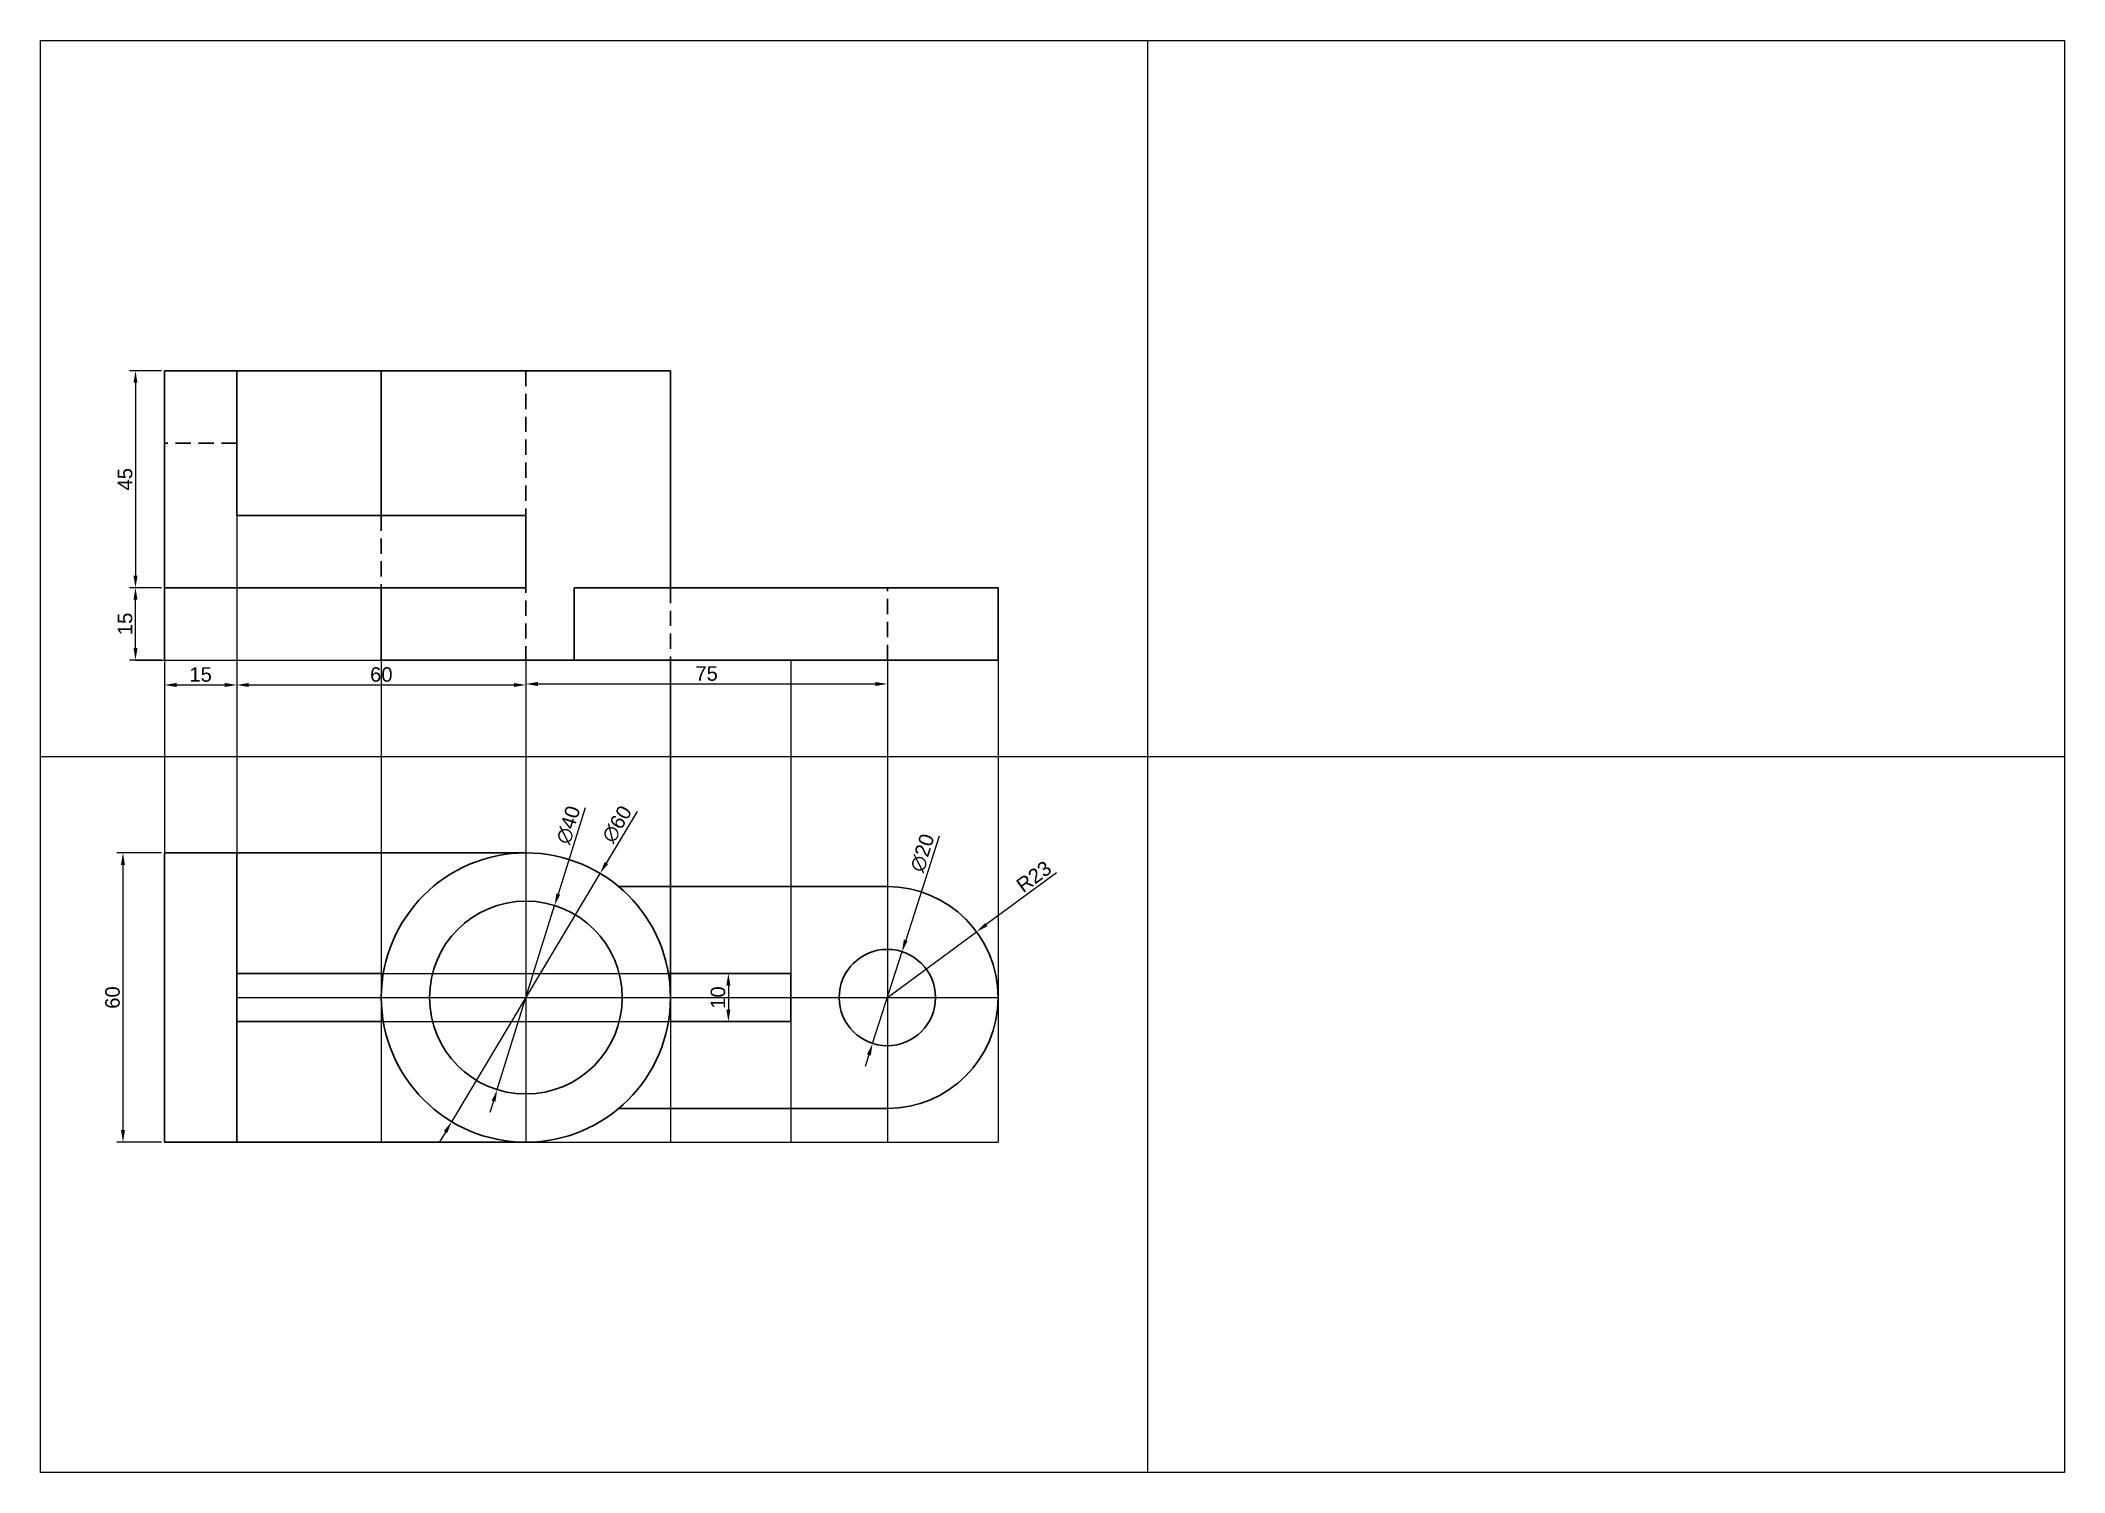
# Model space of a CAD drawing. Header units: millimetres. Extents: x 1533 to 1953, y 401 to 698.
import ezdxf

# ---------------------------------------------------------------- set-up
doc = ezdxf.new("R2010")
doc.units = ezdxf.units.MM
doc.linetypes.add('HIDDEN2', pattern=[4.7625, 3.175, -1.5875])
doc.layers.add('dotted', color=7, linetype='HIDDEN2')
doc.styles.get("Standard").update_dxf_attribs({"font": 'arial.ttf'})
doc.dimstyles.new('ISO-25', dxfattribs={"dimtxt": 3, "dimasz": 2.5, "dimexe": 1.25, "dimexo": 0.625, "dimtad": 1, "dimdec": 0, "dimdsep": 46, "dimtxsty": 'Standard', "dimcen": 2.5, "dimadec": 0, "dimazin": 0, "dimtfac": 1, "dimtdec": 0, "dimtmove": 0, "dimatfit": 3, "dimfxl": 1, "dimarcsym": 0})

# ---------------------------------------------------------------- blocks, each defined once
blk = doc.blocks.new('*D9')
at = {"color": 0, "lineweight": -2, "transparency": 16777216}
for p, q in [((1558.12, 584.27), (1551.49, 584.27)), ((1552.74, 571.77), (1552.74, 581.77)), ((1558.12, 569.27), (1551.49, 569.27))]:
    blk.add_line(p, q, dxfattribs=at)
at = {"color": 0, "lineweight": -3, "transparency": 16777216}
for points in [[(1552.32, 581.77), (1553.15, 581.77), (1552.74, 584.27)], [(1552.32, 571.77), (1553.15, 571.77), (1552.74, 569.27)]]:
    blk.add_solid(points, dxfattribs=at)
at = {"layer": 'Defpoints', "color": 0, "lineweight": -3, "transparency": 16777216}
for p in [(1552.74, 584.27), (1558.75, 584.27), (1558.75, 569.27)]:
    blk.add_point(p, dxfattribs=at)
at = {"color": 0, "lineweight": -3, "transparency": 16777216, "insert": (1550.58, 576.77), "char_height": 3, "attachment_point": 5, "rotation": 90}
blk.add_mtext('15', dxfattribs=at)
blk = doc.blocks.new('*D11')
at = {"color": 0, "lineweight": -2, "transparency": 16777216}
for p, q in [((1558.12, 629.27), (1551.49, 629.27)), ((1552.74, 626.77), (1552.74, 586.77)), ((1558.12, 584.27), (1551.49, 584.27))]:
    blk.add_line(p, q, dxfattribs=at)
at = {"color": 0, "lineweight": -3, "transparency": 16777216}
for points in [[(1552.32, 626.77), (1553.15, 626.77), (1552.74, 629.27)], [(1552.32, 586.77), (1553.15, 586.77), (1552.74, 584.27)]]:
    blk.add_solid(points, dxfattribs=at)
at = {"layer": 'Defpoints', "color": 0, "lineweight": -3, "transparency": 16777216}
for p in [(1558.75, 629.27), (1552.74, 584.27), (1558.75, 584.27)]:
    blk.add_point(p, dxfattribs=at)
at = {"color": 0, "lineweight": -3, "transparency": 16777216, "insert": (1550.59, 606.77), "char_height": 3, "attachment_point": 5, "rotation": 90}
blk.add_mtext('45', dxfattribs=at)
blk = doc.blocks.new('*D12')
at = {"color": 0, "lineweight": -2, "transparency": 16777216}
for p, q in [((1558.75, 568.64), (1558.75, 562.85)), ((1573.75, 568.64), (1573.75, 562.85)), ((1561.25, 564.1), (1571.25, 564.1))]:
    blk.add_line(p, q, dxfattribs=at)
at = {"color": 0, "lineweight": -3, "transparency": 16777216}
for points in [[(1561.25, 564.52), (1561.25, 563.69), (1558.75, 564.1)], [(1571.25, 564.52), (1571.25, 563.69), (1573.75, 564.1)]]:
    blk.add_solid(points, dxfattribs=at)
at = {"layer": 'Defpoints', "color": 0, "lineweight": -3, "transparency": 16777216}
for p in [(1558.75, 569.27), (1573.75, 569.27), (1573.75, 564.1)]:
    blk.add_point(p, dxfattribs=at)
at = {"color": 0, "lineweight": -3, "transparency": 16777216, "insert": (1566.25, 566.26), "char_height": 3, "attachment_point": 5}
blk.add_mtext('15', dxfattribs=at)
blk = doc.blocks.new('*D13')
at = {"color": 0, "lineweight": -2, "transparency": 16777216}
for p, q in [((1573.75, 568.64), (1573.75, 562.85)), ((1633.75, 568.64), (1633.75, 562.85)), ((1576.25, 564.1), (1631.25, 564.1))]:
    blk.add_line(p, q, dxfattribs=at)
at = {"color": 0, "lineweight": -3, "transparency": 16777216}
for points in [[(1576.25, 564.52), (1576.25, 563.69), (1573.75, 564.1)], [(1631.25, 564.52), (1631.25, 563.69), (1633.75, 564.1)]]:
    blk.add_solid(points, dxfattribs=at)
at = {"layer": 'Defpoints', "color": 0, "lineweight": -3, "transparency": 16777216}
for p in [(1573.75, 569.27), (1633.75, 569.27), (1633.75, 564.1)]:
    blk.add_point(p, dxfattribs=at)
at = {"color": 0, "lineweight": -3, "transparency": 16777216, "insert": (1603.75, 566.26), "char_height": 3, "attachment_point": 5}
blk.add_mtext('60', dxfattribs=at)
blk = doc.blocks.new('*D14')
at = {"color": 0, "lineweight": -2, "transparency": 16777216}
for p, q in [((1633.75, 568.64), (1633.75, 563.06)), ((1708.75, 568.64), (1708.75, 563.06)), ((1636.25, 564.31), (1706.25, 564.31))]:
    blk.add_line(p, q, dxfattribs=at)
at = {"color": 0, "lineweight": -3, "transparency": 16777216}
for points in [[(1636.25, 564.73), (1636.25, 563.89), (1633.75, 564.31)], [(1706.25, 564.73), (1706.25, 563.89), (1708.75, 564.31)]]:
    blk.add_solid(points, dxfattribs=at)
at = {"layer": 'Defpoints', "color": 0, "lineweight": -3, "transparency": 16777216}
for p in [(1633.75, 569.27), (1708.75, 569.27), (1708.75, 564.31)]:
    blk.add_point(p, dxfattribs=at)
at = {"color": 0, "lineweight": -3, "transparency": 16777216, "insert": (1671.25, 566.46), "char_height": 3, "attachment_point": 5}
blk.add_mtext('75', dxfattribs=at)
blk = doc.blocks.new('*D15')
at = {"color": 0, "lineweight": -2, "transparency": 16777216}
for p, q in [((1688.12, 504.27), (1674.52, 504.27)), ((1675.77, 501.77), (1675.77, 496.77)), ((1688.12, 494.27), (1674.52, 494.27))]:
    blk.add_line(p, q, dxfattribs=at)
at = {"color": 0, "lineweight": -3, "transparency": 16777216}
for points in [[(1675.35, 501.77), (1676.19, 501.77), (1675.77, 504.27)], [(1675.35, 496.77), (1676.19, 496.77), (1675.77, 494.27)]]:
    blk.add_solid(points, dxfattribs=at)
at = {"layer": 'Defpoints', "color": 0, "lineweight": -3, "transparency": 16777216}
for p in [(1688.75, 504.27), (1675.77, 494.27), (1688.75, 494.27)]:
    blk.add_point(p, dxfattribs=at)
at = {"color": 0, "lineweight": -3, "transparency": 16777216, "insert": (1673.61, 499.27), "char_height": 3, "attachment_point": 5, "rotation": 90}
blk.add_mtext('10', dxfattribs=at)
blk = doc.blocks.new('*D16')
at = {"color": 0, "lineweight": -2, "transparency": 16777216}
for p, q in [((1558.12, 529.27), (1548.89, 529.27)), ((1550.14, 526.77), (1550.14, 471.77)), ((1558.12, 469.27), (1548.89, 469.27))]:
    blk.add_line(p, q, dxfattribs=at)
at = {"color": 0, "lineweight": -3, "transparency": 16777216}
for points in [[(1549.72, 526.77), (1550.55, 526.77), (1550.14, 529.27)], [(1549.72, 471.77), (1550.55, 471.77), (1550.14, 469.27)]]:
    blk.add_solid(points, dxfattribs=at)
at = {"layer": 'Defpoints', "color": 0, "lineweight": -3, "transparency": 16777216}
for p in [(1558.75, 529.27), (1550.14, 469.27), (1558.75, 469.27)]:
    blk.add_point(p, dxfattribs=at)
at = {"color": 0, "lineweight": -3, "transparency": 16777216, "insert": (1547.98, 499.27), "char_height": 3, "attachment_point": 5, "rotation": 90}
blk.add_mtext('60', dxfattribs=at)
blk = doc.blocks.new('*D17')
at = {"color": 0, "lineweight": -2, "transparency": 16777216}
for p, q in [((1719.51, 532.77), (1712.57, 511.17)), ((1705.69, 489.74), (1711.81, 508.79)), ((1704.93, 487.36), (1704.16, 484.98))]:
    blk.add_line(p, q, dxfattribs=at)
at = {"color": 0, "lineweight": -3, "transparency": 16777216}
for points in [[(1712.17, 511.29), (1712.97, 511.04), (1711.81, 508.79)], [(1704.53, 487.49), (1705.32, 487.24), (1705.69, 489.74)]]:
    blk.add_solid(points, dxfattribs=at)
at = {"layer": 'Defpoints', "color": 0, "lineweight": -3, "transparency": 16777216}
for p in [(1711.81, 508.79), (1705.69, 489.74)]:
    blk.add_point(p, dxfattribs=at)
at = {"color": 0, "lineweight": -3, "transparency": 16777216, "insert": (1716.03, 529.27), "char_height": 3, "attachment_point": 5, "rotation": 72.1955}
blk.add_mtext('∅20', dxfattribs=at)
blk = doc.blocks.new('*D18')
at = {"color": 0, "lineweight": -2, "transparency": 16777216}
for p, q in [((1646.04, 538.59), (1640.46, 520.74)), ((1627.79, 480.18), (1639.71, 518.36)), ((1627.04, 477.79), (1626.29, 475.4))]:
    blk.add_line(p, q, dxfattribs=at)
at = {"color": 0, "lineweight": -3, "transparency": 16777216}
for points in [[(1640.06, 520.87), (1640.86, 520.62), (1639.71, 518.36)], [(1626.64, 477.91), (1627.44, 477.66), (1627.79, 480.18)]]:
    blk.add_solid(points, dxfattribs=at)
at = {"layer": 'Defpoints', "color": 0, "lineweight": -3, "transparency": 16777216}
for p in [(1639.71, 518.36), (1627.79, 480.18)]:
    blk.add_point(p, dxfattribs=at)
at = {"color": 0, "lineweight": -3, "transparency": 16777216, "insert": (1642.58, 535.06), "char_height": 3, "attachment_point": 5, "rotation": 72.6509}
blk.add_mtext('∅40', dxfattribs=at)
blk = doc.blocks.new('*D19')
at = {"color": 0, "lineweight": -2, "transparency": 16777216}
for p, q in [((1656.83, 537.84), (1650.43, 527.16)), ((1618.35, 473.52), (1649.15, 525.01)), ((1617.07, 471.37), (1615.78, 469.23))]:
    blk.add_line(p, q, dxfattribs=at)
at = {"color": 0, "lineweight": -3, "transparency": 16777216}
for points in [[(1650.08, 527.37), (1650.79, 526.94), (1649.15, 525.01)], [(1616.71, 471.59), (1617.42, 471.16), (1618.35, 473.52)]]:
    blk.add_solid(points, dxfattribs=at)
at = {"layer": 'Defpoints', "color": 0, "lineweight": -3, "transparency": 16777216}
for p in [(1649.15, 525.01), (1618.35, 473.52)]:
    blk.add_point(p, dxfattribs=at)
at = {"color": 0, "lineweight": -3, "transparency": 16777216, "insert": (1652.65, 535.22), "char_height": 3, "attachment_point": 5, "rotation": 59.1116}
blk.add_mtext('∅60', dxfattribs=at)
blk = doc.blocks.new('*D20')
at = {"color": 0, "lineweight": -2, "transparency": 16777216}
for p, q in [((1743.83, 525.11), (1729.28, 514.39)), ((1708.75, 499.27), (1727.27, 512.91))]:
    blk.add_line(p, q, dxfattribs=at)
at = {"color": 0, "lineweight": -3, "transparency": 16777216}
blk.add_solid([(1729.03, 514.73), (1729.53, 514.06), (1727.27, 512.91)], dxfattribs=at)
at = {"layer": 'Defpoints', "color": 0, "lineweight": -3, "transparency": 16777216}
for p in [(1727.27, 512.91), (1708.75, 499.27)]:
    blk.add_point(p, dxfattribs=at)
at = {"color": 0, "lineweight": -3, "transparency": 16777216, "insert": (1739.16, 524.35), "char_height": 3, "attachment_point": 5, "rotation": 36.3831}
blk.add_mtext('R23', dxfattribs=at)

msp = doc.modelspace()

# ---------------------------------------------------------------- linework, layer by layer
for p, q in [((1762.74, 697.77), (1762.74, 400.77)), ((1558.75, 584.27), (1558.75, 629.27)), ((1558.75, 629.27), (1573.75, 629.27)), ((1573.75, 629.27), (1573.75, 599.27)), ((1573.75, 599.27), (1633.75, 599.27)), ((1633.75, 599.27), (1633.75, 584.27)), ((1558.75, 584.27), (1558.75, 584.27)), ((1558.75, 584.27), (1633.75, 584.27)), ((1552.74, 569.27), (1558.75, 569.27)), ((1558.75, 569.27), (1573.75, 569.27)), ((1573.75, 569.27), (1633.75, 569.27)), ((1633.75, 569.27), (1633.75, 569.27)), ((1633.75, 569.27), (1708.75, 569.27)), ((1708.75, 569.27), (1731.75, 569.27)), ((1533.02, 549.27), (1953.02, 549.27))]:
    msp.add_line(p, q)
at = {"lineweight": 30}
for p, q in [((1558.75, 629.27), (1573.75, 629.27)), ((1558.75, 629.27), (1558.75, 584.27)), ((1573.75, 629.27), (1573.75, 599.27)), ((1603.75, 629.27), (1573.75, 629.27)), ((1603.75, 599.27), (1603.75, 629.27)), ((1603.75, 629.27), (1663.75, 629.27)), ((1633.75, 629.27), (1663.75, 629.27)), ((1663.75, 629.27), (1663.75, 584.27)), ((1573.75, 599.27), (1603.75, 599.27)), ((1633.75, 599.27), (1603.75, 599.27)), ((1633.75, 599.27), (1633.75, 584.27)), ((1558.75, 584.27), (1633.75, 584.27)), ((1603.75, 584.27), (1603.75, 569.27)), ((1663.75, 584.27), (1643.75, 584.27)), ((1643.75, 584.27), (1643.75, 569.27)), ((1708.75, 584.27), (1646.92, 584.27)), ((1685.75, 584.27), (1663.75, 584.27)), ((1663.75, 584.27), (1688.75, 584.27)), ((1708.75, 584.27), (1685.75, 584.27)), ((1731.75, 584.27), (1698.75, 584.27)), ((1731.75, 584.27), (1708.75, 584.27)), ((1731.75, 569.27), (1731.75, 584.27)), ((1603.75, 569.27), (1643.75, 569.27)), ((1643.75, 569.27), (1708.75, 569.27)), ((1708.75, 569.27), (1731.75, 569.27)), ((1558.75, 529.27), (1558.75, 469.27)), ((1558.75, 529.27), (1633.75, 529.27)), ((1573.75, 529.27), (1573.75, 469.27)), ((1573.75, 529.27), (1573.75, 499.27)), ((1708.75, 522.27), (1653.01, 522.27)), ((1573.75, 504.27), (1603.75, 504.27)), ((1663.33, 504.27), (1688.75, 504.27)), ((1688.75, 504.27), (1688.75, 494.27)), ((1573.75, 494.27), (1603.75, 494.27)), ((1663.75, 494.27), (1688.75, 494.27)), ((1708.75, 476.27), (1653.01, 476.27)), ((1558.75, 469.27), (1633.75, 469.27))]:
    msp.add_line(p, q, dxfattribs=at)
at = {"lineweight": -3}
for p, q in [((1603.75, 629.27), (1633.75, 629.27)), ((1573.75, 599.27), (1573.75, 469.27)), ((1558.75, 584.27), (1558.75, 469.27)), ((1558.75, 569.27), (1558.75, 584.27)), ((1698.75, 584.27), (1708.75, 584.27)), ((1603.75, 569.27), (1603.75, 469.27)), ((1633.75, 569.27), (1633.75, 469.27)), ((1663.75, 499.27), (1663.75, 569.27)), ((1663.75, 569.27), (1663.75, 469.27)), ((1688.75, 569.27), (1688.75, 469.27)), ((1708.75, 569.27), (1708.75, 469.27)), ((1731.75, 569.27), (1731.75, 469.27)), ((1573.75, 499.27), (1573.75, 504.27)), ((1603.75, 504.27), (1663.75, 504.27)), ((1573.75, 499.27), (1731.75, 499.27)), ((1573.75, 499.27), (1573.75, 494.27)), ((1603.75, 494.27), (1663.75, 494.27)), ((1558.75, 469.27), (1731.75, 469.27))]:
    msp.add_line(p, q, dxfattribs=at)
msp.add_lwpolyline([(1533.02, 697.77), (1953.02, 697.77), (1953.02, 400.77), (1533.02, 400.77)], close=True)
at = {"lineweight": 30}
for centre, radius in [((1633.75, 499.27), 30), ((1633.75, 499.27), 20), ((1708.75, 499.27), 10)]:
    msp.add_circle(centre, radius, dxfattribs=at)
msp.add_arc((1708.75, 499.27), 23, 270, 90, dxfattribs=at)
at = {"layer": 'dotted', "lineweight": 30}
for p, q in [((1633.75, 629.27), (1633.75, 569.27)), ((1573.75, 614.27), (1558.75, 614.27)), ((1573.75, 599.27), (1573.75, 614.27)), ((1603.75, 599.27), (1603.75, 584.27)), ((1663.75, 584.27), (1663.75, 569.27)), ((1708.75, 569.27), (1708.75, 584.27))]:
    msp.add_line(p, q, dxfattribs=at)

# ---------------------------------------------------------------- dimensions: what is measured, and where the dimension line sits
at = {"lineweight": -3}
for base, p1, p2, picture, middle in [((1552.74, 584.27), (1558.75, 629.27), (1558.75, 584.27), '*D11', (1550.59, 606.77)), ((1552.74, 584.27), (1558.75, 569.27), (1558.75, 584.27), '*D9', (1550.58, 576.77)), ((1550.14, 469.27), (1558.75, 529.27), (1558.75, 469.27), '*D16', (1547.98, 499.27)), ((1675.77, 494.27), (1688.75, 504.27), (1688.75, 494.27), '*D15', (1673.61, 499.27))]:
    dim = msp.add_linear_dim(base=base, p1=p1, p2=p2, angle=90, dimstyle='ISO-25', dxfattribs=at)
    dim.commit()
    dim.dimension.update_dxf_attribs({"geometry": picture, "text_midpoint": middle})
for base, p1, p2, picture, middle in [((1573.75, 564.1), (1558.75, 569.27), (1573.75, 569.27), '*D12', (1566.25, 566.26)), ((1633.75, 564.1), (1573.75, 569.27), (1633.75, 569.27), '*D13', (1603.75, 566.26)), ((1708.75, 564.31), (1633.75, 569.27), (1708.75, 569.27), '*D14', (1671.25, 566.46))]:
    dim = msp.add_linear_dim(base=base, p1=p1, p2=p2, dimstyle='ISO-25', dxfattribs=at)
    dim.commit()
    dim.dimension.update_dxf_attribs({"geometry": picture, "text_midpoint": middle})
for p1, p2, picture, middle in [((1618.35, 473.52), (1649.15, 525.01), '*D19', (1654.57, 534.07)), ((1627.79, 480.18), (1639.71, 518.36), '*D18', (1644.72, 534.39)), ((1705.69, 489.74), (1711.81, 508.79), '*D17', (1718.17, 528.58))]:
    dim = msp.add_diameter_dim_2p(p1=p1, p2=p2, dimstyle='ISO-25', dxfattribs=at)
    dim.commit()
    dim.dimension.update_dxf_attribs({"geometry": picture, "text_midpoint": middle, "dimtype": 163})
dim = msp.add_radius_dim(center=(1708.75, 499.27), mpoint=(1727.27, 512.91), dimstyle='ISO-25', dxfattribs=at)
dim.commit()
dim.dimension.update_dxf_attribs({"geometry": '*D20', "text_midpoint": (1740.44, 522.62), "dimtype": 164})

doc.saveas('drawing.dxf')
